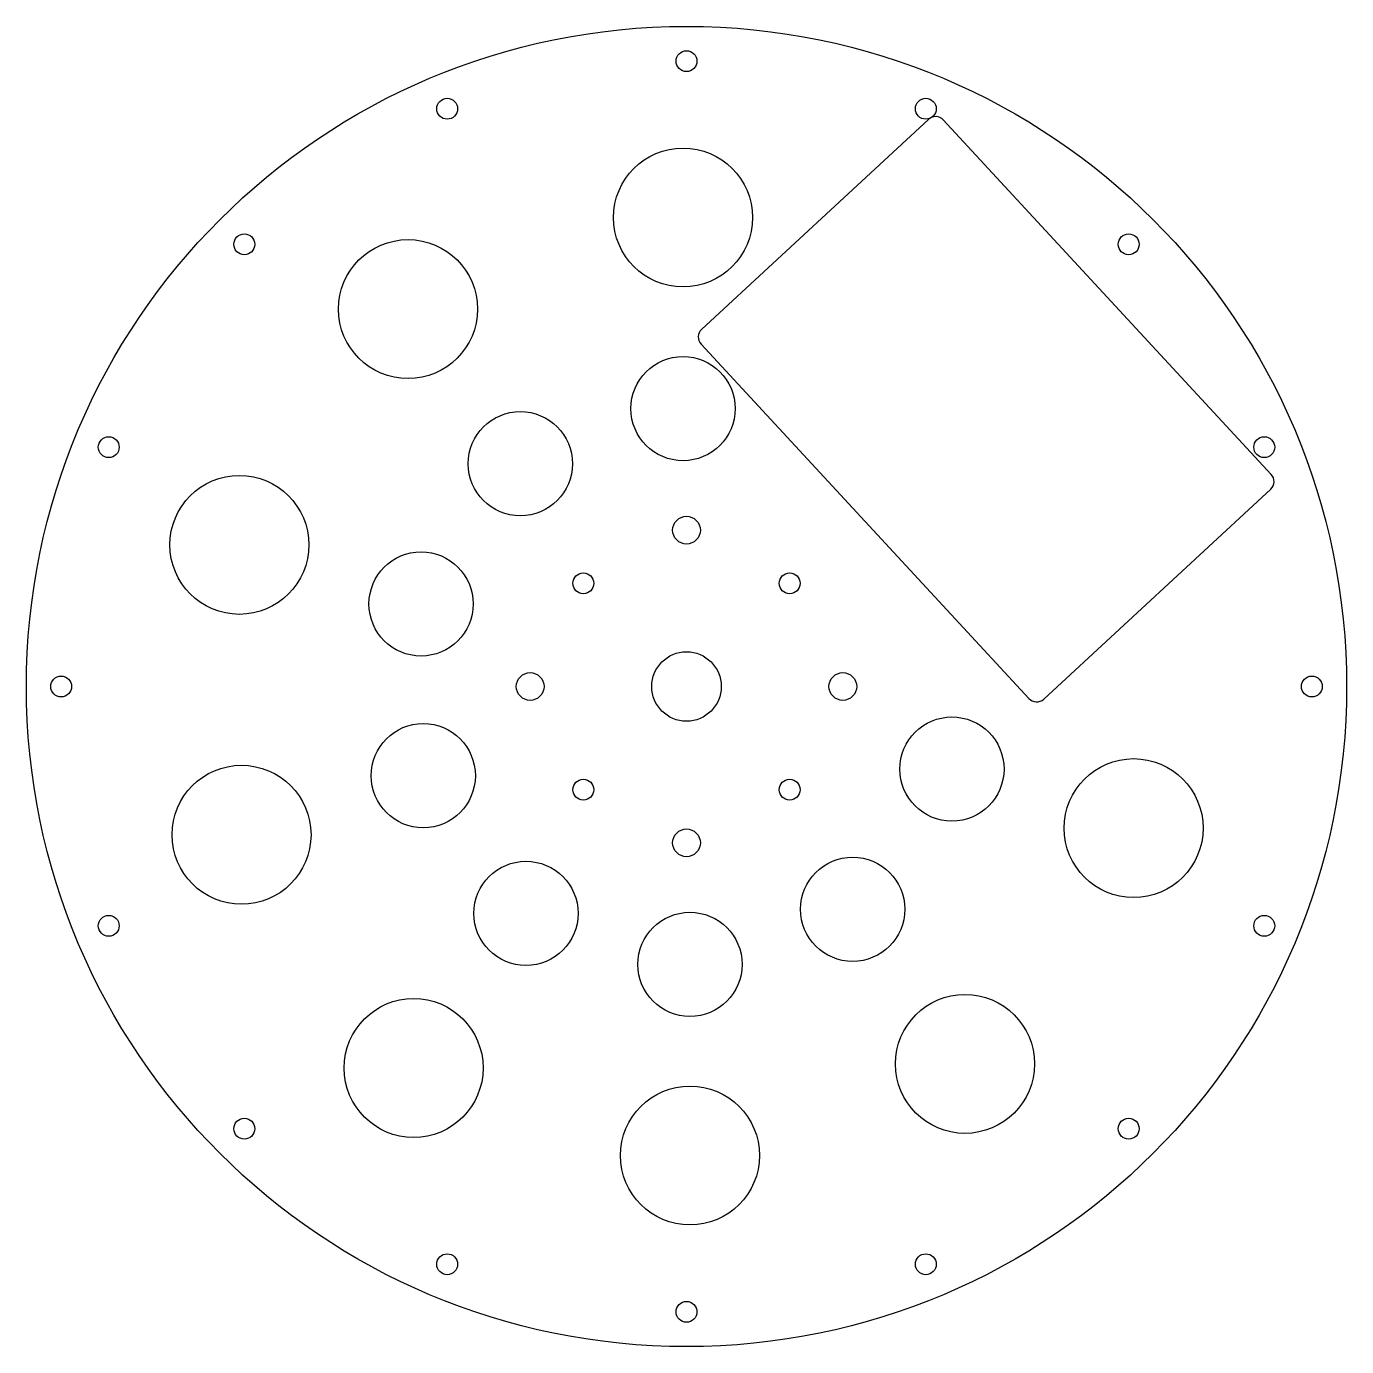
# Model space of a CAD drawing. Header units: millimetres. Extents: x -190 to 190, y -190 to 190.
import ezdxf

# ---------------------------------------------------------------- set-up
doc = ezdxf.new("R2010")
doc.units = ezdxf.units.MM
doc.layers.add('Default', color=70, linetype='Continuous')

msp = doc.modelspace()

# ---------------------------------------------------------------- linework, layer by layer
at = {"layer": 'Default'}
msp.add_lwpolyline([(102.82, -3.64), (168.15, 56.8, 0.414214), (168.31, 61.04), (73.91, 163.07, 0.414214), (69.67, 163.24), (4.35, 102.79, 0.414214), (4.18, 98.55), (98.58, -3.47, 0.414214)], format="xyb", close=True, dxfattribs=at)
for centre, radius in [((0, 0), 190), ((0, 180), 3), ((-68.88, 166.3), 3), ((68.88, 166.3), 3), ((-1, 135), 20), ((-127.28, 127.28), 3), ((127.28, 127.28), 3), ((-80.16, 108.63), 20), ((-1, 80), 15), ((-47.83, 64.13), 15), ((-166.3, 68.88), 3), ((166.3, 68.88), 3), ((-128.7, 40.77), 20), ((0, 45), 4), ((0, 45), 4), ((-76.39, 23.77), 15), ((-29.7, 29.7), 3), ((29.7, 29.7), 3), ((0, 0), 10), ((-45, 0), 4), ((45, 0), 4), ((-180, 0), 3), ((180, 0), 3), ((-75.78, -25.67), 15), ((76.39, -23.77), 15), ((-128.08, -42.67), 20), ((128.7, -40.77), 20), ((-29.7, -29.7), 3), ((29.7, -29.7), 3), ((0, -45), 4), ((47.83, -64.13), 15), ((-46.21, -65.31), 15), ((-166.3, -68.88), 3), ((1, -80), 15), ((166.3, -68.88), 3), ((-78.54, -109.81), 20), ((80.16, -108.63), 20), ((1, -135), 20), ((-127.28, -127.28), 3), ((127.28, -127.28), 3), ((-68.88, -166.3), 3), ((68.88, -166.3), 3), ((0, -180), 3)]:
    msp.add_circle(centre, radius, dxfattribs=at)

doc.saveas('drawing.dxf')
